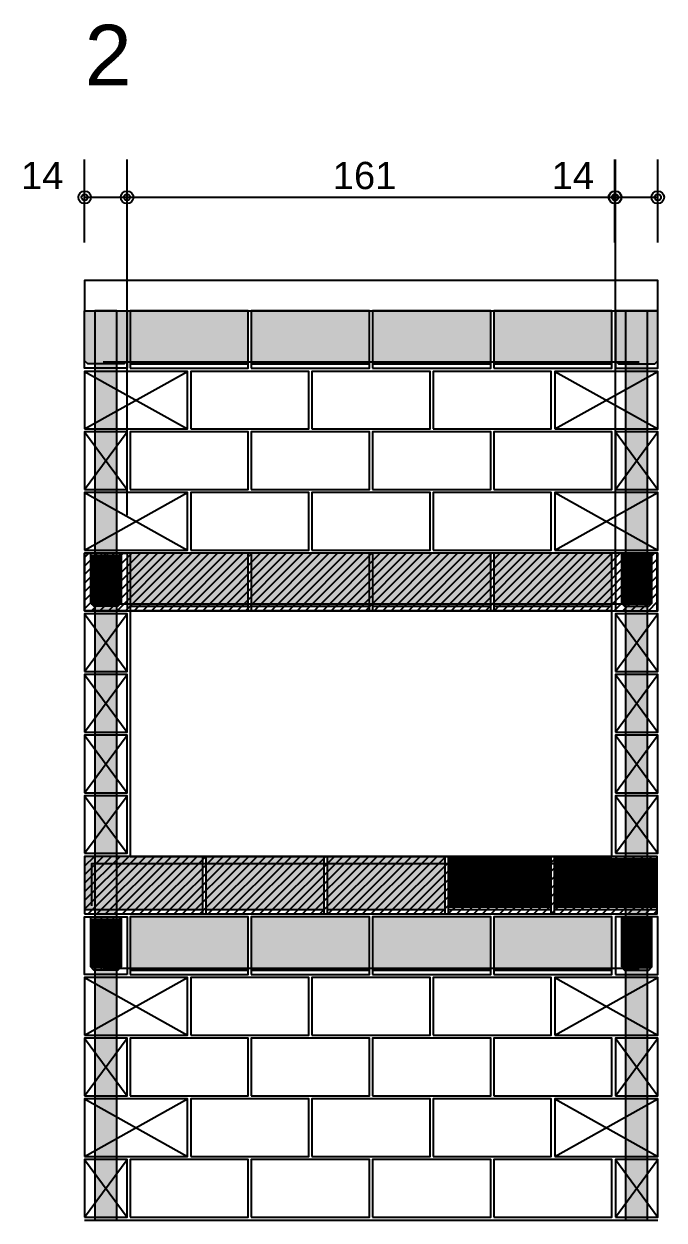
# Model space of a CAD drawing. Extents: x 3 to 128, y 2 to 83.
# Drawn here: x 76.45 to 80.67, y 29.77 to 37.66 of the extents above; entities that cross this region are included whole.
import ezdxf

# ---------------------------------------------------------------- set-up
doc = ezdxf.new("R2010")
doc.units = 0
doc.header["$MEASUREMENT"] = 0
for name, color, linetype in [('13', 240, 'CONTINUOUS'), ('17', 90, 'CONTINUOUS'), ('29', 9, 'CONTINUOUS'), ('3', 7, 'CONTINUOUS'), ('34', 30, 'CONTINUOUS'), ('35', 255, 'CONTINUOUS'), ('4', 5, 'CONTINUOUS'), ('9', 8, 'CONTINUOUS')]:
    doc.layers.add(name, color=color, linetype=linetype)
doc.styles.add('TQS_ARIAL', font='arial.ttf')

msp = doc.modelspace()

# ---------------------------------------------------------------- linework, layer by layer
at = {"layer": '17', "color": 90, "linetype": 'Continuous'}
msp.add_lwpolyline([(77.148651, 32.16771), (80.328651, 32.16771), (80.328651, 33.78771), (77.148651, 33.78771), (77.148651, 32.16771)], dxfattribs=at)
at = {"layer": '29', "color": 9, "linetype": 'Continuous'}
for points in [[(76.916625, 29.76771), (77.060625, 29.76771), (77.060625, 35.76771), (76.916625, 35.76771), (76.916625, 29.76771)], [(80.419707, 29.76771), (80.563707, 29.76771), (80.563707, 35.76771), (80.419707, 35.76771), (80.419707, 29.76771)]]:
    msp.add_lwpolyline(points, dxfattribs=at)
for points in [[(76.916625, 29.76771), (77.060625, 29.76771), (77.060625, 35.76771)], [(76.916625, 29.76771), (77.060625, 35.76771), (76.916625, 35.76771)], [(76.916625, 29.76771), (76.916625, 35.76771), (76.916625, 29.76771)], [(80.419707, 29.76771), (80.563707, 29.76771), (80.563707, 35.76771)], [(80.419707, 29.76771), (80.563707, 35.76771), (80.419707, 35.76771)], [(80.419707, 29.76771), (80.419707, 35.76771), (80.419707, 29.76771)]]:
    msp.add_solid(points, dxfattribs=at)
at = {"layer": '3', "color": 7, "linetype": 'Continuous'}
for p, q in [((76.84861, 34.98771), (77.52861, 35.36771)), ((76.84861, 35.36771), (77.52861, 34.98771)), ((79.951692, 34.98771), (80.631692, 35.36771)), ((79.951692, 35.36771), (80.631692, 34.98771)), ((76.848625, 34.96771), (77.128625, 34.58771)), ((76.848625, 34.58771), (77.128625, 34.96771)), ((80.351707, 34.96771), (80.631707, 34.58771)), ((80.351707, 34.58771), (80.631707, 34.96771)), ((76.84861, 34.18771), (77.52861, 34.56771)), ((76.84861, 34.56771), (77.52861, 34.18771)), ((79.951692, 34.18771), (80.631692, 34.56771)), ((79.951692, 34.56771), (80.631692, 34.18771)), ((76.848625, 33.76771), (77.128625, 33.38771)), ((76.848625, 33.38771), (77.128625, 33.76771)), ((80.351707, 33.76771), (80.631707, 33.38771)), ((80.351707, 33.38771), (80.631707, 33.76771)), ((76.848625, 33.36771), (77.128625, 32.98771)), ((76.848625, 32.98771), (77.128625, 33.36771)), ((80.351707, 33.36771), (80.631707, 32.98771)), ((80.351707, 32.98771), (80.631707, 33.36771)), ((76.848625, 32.96771), (77.128625, 32.58771)), ((76.848625, 32.58771), (77.128625, 32.96771)), ((80.351707, 32.96771), (80.631707, 32.58771)), ((80.351707, 32.58771), (80.631707, 32.96771)), ((76.848625, 32.56771), (77.128625, 32.18771)), ((76.848625, 32.18771), (77.128625, 32.56771)), ((80.351707, 32.56771), (80.631707, 32.18771)), ((80.351707, 32.18771), (80.631707, 32.56771)), ((76.84861, 30.98771), (77.52861, 31.36771)), ((76.84861, 31.36771), (77.52861, 30.98771)), ((79.951692, 30.98771), (80.631692, 31.36771)), ((79.951692, 31.36771), (80.631692, 30.98771)), ((76.848625, 30.96771), (77.128625, 30.58771)), ((76.848625, 30.58771), (77.128625, 30.96771)), ((80.351707, 30.96771), (80.631707, 30.58771)), ((80.351707, 30.58771), (80.631707, 30.96771)), ((76.84861, 30.18771), (77.52861, 30.56771)), ((76.84861, 30.56771), (77.52861, 30.18771)), ((79.951692, 30.18771), (80.631692, 30.56771)), ((79.951692, 30.56771), (80.631692, 30.18771)), ((76.848625, 30.16771), (77.128625, 29.78771)), ((76.848625, 29.78771), (77.128625, 30.16771)), ((80.351707, 30.16771), (80.631707, 29.78771)), ((80.351707, 29.78771), (80.631707, 30.16771))]:
    msp.add_line(p, q, dxfattribs=at)
for points in [[(76.84861, 35.76771), (80.631707, 35.76771), (80.631707, 35.96771), (76.84861, 35.96771), (76.84861, 35.76771)], [(77.128625, 35.38771), (76.848625, 35.38771), (76.848625, 35.76771), (77.128625, 35.76771), (77.128625, 35.38771)], [(77.148699, 35.38771), (77.928699, 35.38771), (77.928699, 35.76771), (77.148699, 35.76771), (77.148699, 35.38771)], [(77.948691, 35.38771), (78.728691, 35.38771), (78.728691, 35.76771), (77.948691, 35.76771), (77.948691, 35.38771)], [(78.748691, 35.38771), (79.528691, 35.38771), (79.528691, 35.76771), (78.748691, 35.76771), (78.748691, 35.38771)], [(79.548684, 35.38771), (80.328684, 35.38771), (80.328684, 35.76771), (79.548684, 35.76771), (79.548684, 35.38771)], [(80.351707, 35.38771), (80.631707, 35.38771), (80.631707, 35.76771), (80.351707, 35.76771), (80.351707, 35.38771)], [(76.84861, 34.98771), (77.52861, 34.98771), (77.52861, 35.36771), (76.84861, 35.36771), (76.84861, 34.98771)], [(77.548654, 34.98771), (78.328654, 34.98771), (78.328654, 35.36771), (77.548654, 35.36771), (77.548654, 34.98771)], [(78.348647, 34.98771), (79.128647, 34.98771), (79.128647, 35.36771), (78.348647, 35.36771), (78.348647, 34.98771)], [(79.148647, 34.98771), (79.928647, 34.98771), (79.928647, 35.36771), (79.148647, 35.36771), (79.148647, 34.98771)], [(79.951692, 34.98771), (80.631692, 34.98771), (80.631692, 35.36771), (79.951692, 35.36771), (79.951692, 34.98771)], [(76.848625, 34.58771), (77.128625, 34.58771), (77.128625, 34.96771), (76.848625, 34.96771), (76.848625, 34.58771)], [(77.148658, 34.58771), (77.928658, 34.58771), (77.928658, 34.96771), (77.148658, 34.96771), (77.148658, 34.58771)], [(77.948651, 34.58771), (78.728651, 34.58771), (78.728651, 34.96771), (77.948651, 34.96771), (77.948651, 34.58771)], [(78.748651, 34.58771), (79.528651, 34.58771), (79.528651, 34.96771), (78.748651, 34.96771), (78.748651, 34.58771)], [(79.548643, 34.58771), (80.328643, 34.58771), (80.328643, 34.96771), (79.548643, 34.96771), (79.548643, 34.58771)], [(80.351707, 34.58771), (80.631707, 34.58771), (80.631707, 34.96771), (80.351707, 34.96771), (80.351707, 34.58771)], [(76.84861, 34.18771), (77.52861, 34.18771), (77.52861, 34.56771), (76.84861, 34.56771), (76.84861, 34.18771)], [(77.548654, 34.18771), (78.328654, 34.18771), (78.328654, 34.56771), (77.548654, 34.56771), (77.548654, 34.18771)], [(78.348647, 34.18771), (79.128647, 34.18771), (79.128647, 34.56771), (78.348647, 34.56771), (78.348647, 34.18771)], [(79.148647, 34.18771), (79.928647, 34.18771), (79.928647, 34.56771), (79.148647, 34.56771), (79.148647, 34.18771)], [(79.951692, 34.18771), (80.631692, 34.18771), (80.631692, 34.56771), (79.951692, 34.56771), (79.951692, 34.18771)], [(77.128665, 33.78771), (76.848665, 33.78771), (76.848665, 34.16771), (77.128665, 34.16771), (77.128665, 33.78771)], [(77.148699, 33.78771), (77.928699, 33.78771), (77.928699, 34.16771), (77.148699, 34.16771), (77.148699, 33.78771)], [(77.948691, 33.78771), (78.728691, 33.78771), (78.728691, 34.16771), (77.948691, 34.16771), (77.948691, 33.78771)], [(78.748691, 33.78771), (79.528691, 33.78771), (79.528691, 34.16771), (78.748691, 34.16771), (78.748691, 33.78771)], [(79.548684, 33.78771), (80.328684, 33.78771), (80.328684, 34.16771), (79.548684, 34.16771), (79.548684, 33.78771)], [(80.351748, 33.78771), (80.631748, 33.78771), (80.631748, 34.16771), (80.351748, 34.16771), (80.351748, 33.78771)], [(76.848625, 33.38771), (77.128625, 33.38771), (77.128625, 33.76771), (76.848625, 33.76771), (76.848625, 33.38771)], [(80.351707, 33.38771), (80.631707, 33.38771), (80.631707, 33.76771), (80.351707, 33.76771), (80.351707, 33.38771)], [(76.848625, 32.98771), (77.128625, 32.98771), (77.128625, 33.36771), (76.848625, 33.36771), (76.848625, 32.98771)], [(80.351707, 32.98771), (80.631707, 32.98771), (80.631707, 33.36771), (80.351707, 33.36771), (80.351707, 32.98771)], [(76.848625, 32.58771), (77.128625, 32.58771), (77.128625, 32.96771), (76.848625, 32.96771), (76.848625, 32.58771)], [(80.351707, 32.58771), (80.631707, 32.58771), (80.631707, 32.96771), (80.351707, 32.96771), (80.351707, 32.58771)], [(76.848625, 32.18771), (77.128625, 32.18771), (77.128625, 32.56771), (76.848625, 32.56771), (76.848625, 32.18771)], [(80.351707, 32.18771), (80.631707, 32.18771), (80.631707, 32.56771), (80.351707, 32.56771), (80.351707, 32.18771)], [(76.848651, 31.78771), (77.628651, 31.78771), (77.628651, 32.16771), (76.848651, 32.16771), (76.848651, 31.78771)], [(77.648651, 31.78771), (78.428651, 31.78771), (78.428651, 32.16771), (77.648651, 32.16771), (77.648651, 31.78771)], [(78.448651, 31.78771), (79.228651, 31.78771), (79.228651, 32.16771), (78.448651, 32.16771), (78.448651, 31.78771)], [(79.248651, 31.78771), (79.928651, 31.78771), (79.928651, 32.16771), (79.248651, 32.16771), (79.248651, 31.78771)], [(79.948651, 31.78771), (80.628651, 31.78771), (80.628651, 32.16771), (79.948651, 32.16771), (79.948651, 31.78771)], [(77.128625, 31.38771), (76.848625, 31.38771), (76.848625, 31.76771), (77.128625, 31.76771), (77.128625, 31.38771)], [(77.148658, 31.38771), (77.928658, 31.38771), (77.928658, 31.76771), (77.148658, 31.76771), (77.148658, 31.38771)], [(77.948651, 31.38771), (78.728651, 31.38771), (78.728651, 31.76771), (77.948651, 31.76771), (77.948651, 31.38771)], [(78.748651, 31.38771), (79.528651, 31.38771), (79.528651, 31.76771), (78.748651, 31.76771), (78.748651, 31.38771)], [(79.548643, 31.38771), (80.328643, 31.38771), (80.328643, 31.76771), (79.548643, 31.76771), (79.548643, 31.38771)], [(80.351707, 31.38771), (80.631707, 31.38771), (80.631707, 31.76771), (80.351707, 31.76771), (80.351707, 31.38771)], [(76.84861, 30.98771), (77.52861, 30.98771), (77.52861, 31.36771), (76.84861, 31.36771), (76.84861, 30.98771)], [(77.548654, 30.98771), (78.328654, 30.98771), (78.328654, 31.36771), (77.548654, 31.36771), (77.548654, 30.98771)], [(78.348647, 30.98771), (79.128647, 30.98771), (79.128647, 31.36771), (78.348647, 31.36771), (78.348647, 30.98771)], [(79.148647, 30.98771), (79.928647, 30.98771), (79.928647, 31.36771), (79.148647, 31.36771), (79.148647, 30.98771)], [(79.951692, 30.98771), (80.631692, 30.98771), (80.631692, 31.36771), (79.951692, 31.36771), (79.951692, 30.98771)], [(76.848625, 30.58771), (77.128625, 30.58771), (77.128625, 30.96771), (76.848625, 30.96771), (76.848625, 30.58771)], [(77.148658, 30.58771), (77.928658, 30.58771), (77.928658, 30.96771), (77.148658, 30.96771), (77.148658, 30.58771)], [(77.948651, 30.58771), (78.728651, 30.58771), (78.728651, 30.96771), (77.948651, 30.96771), (77.948651, 30.58771)], [(78.748651, 30.58771), (79.528651, 30.58771), (79.528651, 30.96771), (78.748651, 30.96771), (78.748651, 30.58771)], [(79.548643, 30.58771), (80.328643, 30.58771), (80.328643, 30.96771), (79.548643, 30.96771), (79.548643, 30.58771)], [(80.351707, 30.58771), (80.631707, 30.58771), (80.631707, 30.96771), (80.351707, 30.96771), (80.351707, 30.58771)], [(76.84861, 30.18771), (77.52861, 30.18771), (77.52861, 30.56771), (76.84861, 30.56771), (76.84861, 30.18771)], [(77.548654, 30.18771), (78.328654, 30.18771), (78.328654, 30.56771), (77.548654, 30.56771), (77.548654, 30.18771)], [(78.348647, 30.18771), (79.128647, 30.18771), (79.128647, 30.56771), (78.348647, 30.56771), (78.348647, 30.18771)], [(79.148647, 30.18771), (79.928647, 30.18771), (79.928647, 30.56771), (79.148647, 30.56771), (79.148647, 30.18771)], [(79.951692, 30.18771), (80.631692, 30.18771), (80.631692, 30.56771), (79.951692, 30.56771), (79.951692, 30.18771)], [(76.848625, 29.78771), (77.128625, 29.78771), (77.128625, 30.16771), (76.848625, 30.16771), (76.848625, 29.78771)], [(77.148658, 29.78771), (77.928658, 29.78771), (77.928658, 30.16771), (77.148658, 30.16771), (77.148658, 29.78771)], [(77.948651, 29.78771), (78.728651, 29.78771), (78.728651, 30.16771), (77.948651, 30.16771), (77.948651, 29.78771)], [(78.748651, 29.78771), (79.528651, 29.78771), (79.528651, 30.16771), (78.748651, 30.16771), (78.748651, 29.78771)], [(79.548643, 29.78771), (80.328643, 29.78771), (80.328643, 30.16771), (79.548643, 30.16771), (79.548643, 29.78771)], [(80.351707, 29.78771), (80.631707, 29.78771), (80.631707, 30.16771), (80.351707, 30.16771), (80.351707, 29.78771)]]:
    msp.add_lwpolyline(points, dxfattribs=at)
at = {"layer": '34', "color": 30, "linetype": 'Continuous'}
msp.add_line((76.84861, 29.76771), (80.631707, 29.76771), dxfattribs=at)
at = {"layer": '35', "color": 255, "linetype": 'Continuous'}
for p, q in [((76.84861, 36.21771), (76.84861, 36.765992)), ((77.128665, 34.41771), (77.128665, 36.765992)), ((77.128665, 34.41771), (77.128665, 36.765992)), ((80.348665, 36.21771), (80.348665, 36.765992)), ((80.351707, 34.01771), (80.351707, 36.765992)), ((80.631707, 36.21771), (80.631707, 36.765992)), ((76.84861, 36.515992), (77.128665, 36.515992)), ((77.128665, 36.515992), (80.348665, 36.515992)), ((80.351707, 36.515992), (80.631707, 36.515992)), ((76.84861, 35.96771), (76.84861, 35.96771)), ((80.348665, 35.96771), (80.348665, 35.96771)), ((80.631707, 35.96771), (80.631707, 35.96771)), ((77.128665, 34.16771), (77.128665, 34.16771)), ((77.128665, 34.16771), (77.128665, 34.16771)), ((80.351707, 33.76771), (80.351707, 33.76771))]:
    msp.add_line(p, q, dxfattribs=at)
for centre, radius in [((76.84861, 36.515992), 0.041625), ((77.128665, 36.515992), 0.041625), ((77.128665, 36.515992), 0.041625), ((80.348665, 36.515992), 0.041625), ((80.351707, 36.515992), 0.041625), ((80.631707, 36.515992), 0.041625), ((76.84861, 36.515992), 0.02075), ((77.128665, 36.515992), 0.02075), ((77.128665, 36.515992), 0.02075), ((80.348665, 36.515992), 0.02075), ((80.351707, 36.515992), 0.02075), ((80.631707, 36.515992), 0.02075)]:
    msp.add_circle(centre, radius, dxfattribs=at)
at = {"layer": '4', "color": 5, "linetype": 'Continuous'}
for points in [[(76.97061, 35.42971), (80.509707, 35.42971)], [(76.895651, 34.11471), (76.895651, 33.83471), (80.581651, 33.83471), (80.581651, 34.11471)], [(76.895651, 31.84071), (76.895651, 32.12071), (80.581651, 32.12071), (80.581651, 31.84071)], [(76.97061, 31.42971), (80.509707, 31.42971)]]:
    msp.add_lwpolyline(points, dxfattribs=at)
at = {"layer": '9', "color": 8, "linetype": 'Continuous'}
for p, q in [((76.848651, 33.79999), (77.216371, 34.16771)), ((76.848651, 33.856558), (77.159802, 34.16771)), ((76.848651, 33.913127), (77.103234, 34.16771)), ((76.848651, 33.969695), (77.046665, 34.16771)), ((76.848651, 34.026264), (76.990097, 34.16771)), ((76.848651, 34.082833), (76.933528, 34.16771)), ((76.848651, 34.139401), (76.87696, 34.16771)), ((76.892939, 33.78771), (77.272939, 34.16771)), ((76.898665, 33.82771), (76.898665, 34.15771)), ((76.908665, 33.82771), (76.908665, 34.15771)), ((76.918665, 33.82771), (76.918665, 34.15771)), ((76.92, 33.81771), (76.92, 34.16771)), ((76.928665, 33.82771), (76.928665, 34.15771)), ((76.938665, 33.82771), (76.938665, 34.15771)), ((76.948665, 33.82771), (76.948665, 34.15771)), ((76.949508, 33.78771), (77.329508, 34.16771)), ((76.958665, 33.82771), (76.958665, 34.15771)), ((76.96, 33.81771), (76.96, 34.16771)), ((76.968665, 33.82771), (76.968665, 34.15771)), ((76.978665, 33.82771), (76.978665, 34.15771)), ((76.988665, 33.82771), (76.988665, 34.15771)), ((76.998665, 33.82771), (76.998665, 34.15771)), ((77, 33.81771), (77, 34.16771)), ((77.006076, 33.78771), (77.386076, 34.16771)), ((77.008665, 33.82771), (77.008665, 34.15771)), ((77.018665, 33.82771), (77.018665, 34.15771)), ((77.028665, 33.82771), (77.028665, 34.15771)), ((77.038665, 33.82771), (77.038665, 34.15771)), ((77.04, 33.81771), (77.04, 34.16771)), ((77.048665, 33.82771), (77.048665, 34.15771)), ((77.058665, 33.82771), (77.058665, 34.15771)), ((77.062645, 33.78771), (77.442645, 34.16771)), ((77.068665, 33.82771), (77.068665, 34.15771)), ((77.078665, 33.82771), (77.078665, 34.15771)), ((77.08, 33.829045), (77.08, 34.16771)), ((77.119214, 33.78771), (77.499214, 34.16771)), ((77.175782, 33.78771), (77.555782, 34.16771)), ((77.232351, 33.78771), (77.612351, 34.16771)), ((77.288919, 33.78771), (77.668919, 34.16771)), ((77.345488, 33.78771), (77.725488, 34.16771)), ((77.402056, 33.78771), (77.782056, 34.16771)), ((77.458625, 33.78771), (77.838625, 34.16771)), ((77.515193, 33.78771), (77.895193, 34.16771)), ((77.571762, 33.78771), (77.951762, 34.16771)), ((77.62833, 33.78771), (78.00833, 34.16771)), ((77.684899, 33.78771), (78.064899, 34.16771)), ((77.741468, 33.78771), (78.121468, 34.16771)), ((77.798036, 33.78771), (78.178036, 34.16771)), ((77.854605, 33.78771), (78.234605, 34.16771)), ((77.911173, 33.78771), (78.291173, 34.16771)), ((77.967742, 33.78771), (78.347742, 34.16771)), ((78.02431, 33.78771), (78.40431, 34.16771)), ((78.080879, 33.78771), (78.460879, 34.16771)), ((78.137447, 33.78771), (78.517447, 34.16771)), ((78.194016, 33.78771), (78.574016, 34.16771)), ((78.250584, 33.78771), (78.630584, 34.16771)), ((78.307153, 33.78771), (78.687153, 34.16771)), ((78.363721, 33.78771), (78.743721, 34.16771)), ((78.42029, 33.78771), (78.80029, 34.16771)), ((78.476859, 33.78771), (78.856859, 34.16771)), ((78.533427, 33.78771), (78.913427, 34.16771)), ((78.589996, 33.78771), (78.969996, 34.16771)), ((78.646564, 33.78771), (79.026564, 34.16771)), ((78.703133, 33.78771), (79.083133, 34.16771)), ((78.759701, 33.78771), (79.139701, 34.16771)), ((78.81627, 33.78771), (79.19627, 34.16771)), ((78.872838, 33.78771), (79.252838, 34.16771)), ((78.929407, 33.78771), (79.309407, 34.16771)), ((78.985975, 33.78771), (79.365975, 34.16771)), ((79.042544, 33.78771), (79.422544, 34.16771)), ((79.099113, 33.78771), (79.479113, 34.16771)), ((79.155681, 33.78771), (79.535681, 34.16771)), ((79.21225, 33.78771), (79.59225, 34.16771)), ((79.268818, 33.78771), (79.648818, 34.16771)), ((79.325387, 33.78771), (79.705387, 34.16771)), ((79.381955, 33.78771), (79.761955, 34.16771)), ((79.438524, 33.78771), (79.818524, 34.16771)), ((79.495092, 33.78771), (79.875092, 34.16771)), ((79.551661, 33.78771), (79.931661, 34.16771)), ((79.608229, 33.78771), (79.988229, 34.16771)), ((79.664798, 33.78771), (80.044798, 34.16771)), ((79.721367, 33.78771), (80.101367, 34.16771)), ((79.777935, 33.78771), (80.157935, 34.16771)), ((79.834504, 33.78771), (80.214504, 34.16771)), ((79.891072, 33.78771), (80.271072, 34.16771)), ((79.947641, 33.78771), (80.327641, 34.16771)), ((80.004209, 33.78771), (80.384209, 34.16771)), ((80.060778, 33.78771), (80.440778, 34.16771)), ((80.117346, 33.78771), (80.497346, 34.16771)), ((80.173915, 33.78771), (80.553915, 34.16771)), ((80.230483, 33.78771), (80.610483, 34.16771)), ((80.287052, 33.78771), (80.628651, 34.129309)), ((80.391748, 34.16), (80.591748, 34.16)), ((80.391748, 34.12), (80.591748, 34.12)), ((80.401748, 33.82771), (80.401748, 34.15771)), ((80.411748, 33.82771), (80.411748, 34.15771)), ((80.421748, 33.82771), (80.421748, 34.15771)), ((80.431748, 33.82771), (80.431748, 34.15771)), ((80.441748, 33.82771), (80.441748, 34.15771)), ((80.451748, 33.82771), (80.451748, 34.15771)), ((80.461748, 33.82771), (80.461748, 34.15771)), ((80.471748, 33.82771), (80.471748, 34.15771)), ((80.481748, 33.82771), (80.481748, 34.15771)), ((80.491748, 33.82771), (80.491748, 34.15771)), ((80.501748, 33.82771), (80.501748, 34.15771)), ((80.511748, 33.82771), (80.511748, 34.15771)), ((80.521748, 33.82771), (80.521748, 34.15771)), ((80.531748, 33.82771), (80.531748, 34.15771)), ((80.541748, 33.82771), (80.541748, 34.15771)), ((80.551748, 33.82771), (80.551748, 34.15771)), ((80.561748, 33.82771), (80.561748, 34.15771)), ((80.571748, 33.82771), (80.571748, 34.15771)), ((80.581748, 33.82771), (80.581748, 34.15771)), ((80.34362, 33.78771), (80.628651, 34.07274)), ((80.391748, 34.08), (80.591748, 34.08)), ((80.391748, 34.04), (80.591748, 34.04)), ((80.400189, 33.78771), (80.628651, 34.016172)), ((80.391748, 34), (80.591748, 34)), ((80.391748, 33.96), (80.591748, 33.96)), ((80.456758, 33.78771), (80.628651, 33.959603)), ((80.391748, 33.92), (80.591748, 33.92)), ((80.391748, 33.88), (80.591748, 33.88)), ((80.513326, 33.78771), (80.628651, 33.903035)), ((80.391748, 33.84), (80.591748, 33.84)), ((80.569895, 33.78771), (80.628651, 33.846466)), ((80.626463, 33.78771), (80.628651, 33.789898)), ((76.848651, 31.820091), (77.19627, 32.16771)), ((76.848651, 31.876659), (77.139701, 32.16771)), ((76.848651, 31.933228), (77.083133, 32.16771)), ((76.848651, 31.989797), (77.026564, 32.16771)), ((76.848651, 32.046365), (76.969996, 32.16771)), ((76.848651, 32.102934), (76.913427, 32.16771)), ((76.848651, 32.159502), (76.856859, 32.16771)), ((76.872838, 31.78771), (77.252838, 32.16771)), ((76.929407, 31.78771), (77.309407, 32.16771)), ((76.985975, 31.78771), (77.365975, 32.16771)), ((77.042544, 31.78771), (77.422544, 32.16771)), ((77.099113, 31.78771), (77.479113, 32.16771)), ((77.155681, 31.78771), (77.535681, 32.16771)), ((77.21225, 31.78771), (77.59225, 32.16771)), ((77.268818, 31.78771), (77.648818, 32.16771)), ((77.325387, 31.78771), (77.705387, 32.16771)), ((77.381955, 31.78771), (77.761955, 32.16771)), ((77.438524, 31.78771), (77.818524, 32.16771)), ((77.495092, 31.78771), (77.875092, 32.16771)), ((77.551661, 31.78771), (77.931661, 32.16771)), ((77.608229, 31.78771), (77.988229, 32.16771)), ((77.664798, 31.78771), (78.044798, 32.16771)), ((77.721367, 31.78771), (78.101367, 32.16771)), ((77.777935, 31.78771), (78.157935, 32.16771)), ((77.834504, 31.78771), (78.214504, 32.16771)), ((77.891072, 31.78771), (78.271072, 32.16771)), ((77.947641, 31.78771), (78.327641, 32.16771)), ((78.004209, 31.78771), (78.384209, 32.16771)), ((78.060778, 31.78771), (78.440778, 32.16771)), ((78.117346, 31.78771), (78.497346, 32.16771)), ((78.173915, 31.78771), (78.553915, 32.16771)), ((78.230483, 31.78771), (78.610483, 32.16771)), ((78.287052, 31.78771), (78.667052, 32.16771)), ((78.34362, 31.78771), (78.72362, 32.16771)), ((78.400189, 31.78771), (78.780189, 32.16771)), ((78.456758, 31.78771), (78.836758, 32.16771)), ((78.513326, 31.78771), (78.893326, 32.16771)), ((78.569895, 31.78771), (78.949895, 32.16771)), ((78.626463, 31.78771), (79.006463, 32.16771)), ((78.683032, 31.78771), (79.063032, 32.16771)), ((78.7396, 31.78771), (79.1196, 32.16771)), ((78.796169, 31.78771), (79.176169, 32.16771)), ((78.852737, 31.78771), (79.232737, 32.16771)), ((78.909306, 31.78771), (79.289306, 32.16771)), ((78.965874, 31.78771), (79.345874, 32.16771)), ((79.022443, 31.78771), (79.402443, 32.16771)), ((79.079012, 31.78771), (79.459012, 32.16771)), ((79.13558, 31.78771), (79.51558, 32.16771)), ((79.192149, 31.78771), (79.572149, 32.16771)), ((79.248651, 31.844212), (79.572149, 32.16771)), ((79.248651, 31.900781), (79.51558, 32.16771)), ((79.248651, 31.957349), (79.459012, 32.16771)), ((79.248651, 32.013918), (79.402443, 32.16771)), ((79.248651, 32.070486), (79.345874, 32.16771)), ((79.248651, 32.127055), (79.289306, 32.16771)), ((79.248717, 31.78771), (79.628717, 32.16771)), ((79.258651, 31.82771), (79.258651, 32.15771)), ((79.268651, 31.82771), (79.268651, 32.15771)), ((79.278651, 31.82771), (79.278651, 32.15771)), ((79.278717, 31.81771), (79.628717, 32.16771)), ((79.288651, 31.82771), (79.288651, 32.15771)), ((79.298651, 31.82771), (79.298651, 32.15771)), ((79.305286, 31.78771), (79.685286, 32.16771)), ((79.308651, 31.82771), (79.308651, 32.15771)), ((79.318651, 31.82771), (79.318651, 32.15771)), ((79.328651, 31.82771), (79.328651, 32.15771)), ((79.335286, 31.81771), (79.685286, 32.16771)), ((79.338651, 31.82771), (79.338651, 32.15771)), ((79.348651, 31.82771), (79.348651, 32.15771)), ((79.358651, 31.82771), (79.358651, 32.15771)), ((79.361854, 31.78771), (79.741854, 32.16771)), ((79.368651, 31.82771), (79.368651, 32.15771)), ((79.378651, 31.82771), (79.378651, 32.15771)), ((79.388651, 31.82771), (79.388651, 32.15771)), ((79.391854, 31.81771), (79.741854, 32.16771)), ((79.398651, 31.82771), (79.398651, 32.15771)), ((79.408651, 31.82771), (79.408651, 32.15771)), ((79.418423, 31.78771), (79.798423, 32.16771)), ((79.418651, 31.82771), (79.418651, 32.15771)), ((79.428651, 31.82771), (79.428651, 32.15771)), ((79.438651, 31.82771), (79.438651, 32.15771)), ((79.448423, 31.81771), (79.798423, 32.16771)), ((79.448651, 31.82771), (79.448651, 32.15771)), ((79.458651, 31.82771), (79.458651, 32.15771)), ((79.468651, 31.82771), (79.468651, 32.15771)), ((79.474991, 31.78771), (79.854991, 32.16771)), ((79.478651, 31.82771), (79.478651, 32.15771)), ((79.488651, 31.82771), (79.488651, 32.15771)), ((79.498651, 31.82771), (79.498651, 32.15771)), ((79.504991, 31.81771), (79.854991, 32.16771)), ((79.508651, 31.82771), (79.508651, 32.15771)), ((79.518651, 31.82771), (79.518651, 32.15771)), ((79.528651, 31.82771), (79.528651, 32.15771)), ((79.53156, 31.78771), (79.91156, 32.16771)), ((79.538651, 31.82771), (79.538651, 32.15771)), ((79.548651, 31.82771), (79.548651, 32.15771)), ((79.558651, 31.82771), (79.558651, 32.15771)), ((79.56156, 31.81771), (79.91156, 32.16771)), ((79.568651, 31.82771), (79.568651, 32.15771)), ((79.578651, 31.82771), (79.578651, 32.15771)), ((79.588128, 31.78771), (79.968128, 32.16771)), ((79.588651, 31.82771), (79.588651, 32.15771)), ((79.598651, 31.82771), (79.598651, 32.15771)), ((79.608651, 31.82771), (79.608651, 32.15771)), ((79.618128, 31.81771), (79.928651, 32.128232)), ((79.618651, 31.82771), (79.618651, 32.15771)), ((79.628651, 31.82771), (79.628651, 32.15771)), ((79.638651, 31.82771), (79.638651, 32.15771)), ((79.644697, 31.78771), (80.024697, 32.16771)), ((79.648651, 31.82771), (79.648651, 32.15771)), ((79.658651, 31.82771), (79.658651, 32.15771)), ((79.668651, 31.82771), (79.668651, 32.15771)), ((79.678651, 31.82771), (79.678651, 32.15771)), ((79.688651, 31.82771), (79.688651, 32.15771)), ((79.698651, 31.82771), (79.698651, 32.15771)), ((79.701265, 31.78771), (80.081265, 32.16771)), ((79.708651, 31.82771), (79.708651, 32.15771)), ((79.718651, 31.82771), (79.718651, 32.15771)), ((79.728651, 31.82771), (79.728651, 32.15771)), ((79.738651, 31.82771), (79.738651, 32.15771)), ((79.748651, 31.82771), (79.748651, 32.15771)), ((79.757834, 31.78771), (80.137834, 32.16771)), ((79.758651, 31.82771), (79.758651, 32.15771)), ((79.768651, 31.82771), (79.768651, 32.15771)), ((79.778651, 31.82771), (79.778651, 32.15771)), ((79.788651, 31.82771), (79.788651, 32.15771)), ((79.798651, 31.82771), (79.798651, 32.15771)), ((79.808651, 31.82771), (79.808651, 32.15771)), ((79.814403, 31.78771), (80.194403, 32.16771)), ((79.818651, 31.82771), (79.818651, 32.15771)), ((79.828651, 31.82771), (79.828651, 32.15771)), ((79.838651, 31.82771), (79.838651, 32.15771)), ((79.848651, 31.82771), (79.848651, 32.15771)), ((79.858651, 31.82771), (79.858651, 32.15771)), ((79.868651, 31.82771), (79.868651, 32.15771)), ((79.870971, 31.78771), (80.250971, 32.16771)), ((79.878651, 31.82771), (79.878651, 32.15771)), ((79.888651, 31.82771), (79.888651, 32.15771)), ((79.898651, 31.82771), (79.898651, 32.15771)), ((79.908651, 31.82771), (79.908651, 32.15771)), ((79.918651, 31.82771), (79.918651, 32.15771)), ((79.92754, 31.78771), (80.30754, 32.16771)), ((79.948651, 31.86539), (80.250971, 32.16771)), ((79.948651, 31.921958), (80.194403, 32.16771)), ((79.948651, 31.978527), (80.137834, 32.16771)), ((79.948651, 32.035095), (80.081265, 32.16771)), ((79.948651, 32.091664), (80.024697, 32.16771)), ((79.948651, 32.148232), (79.968128, 32.16771)), ((79.95754, 31.81771), (80.30754, 32.16771)), ((79.958651, 31.82771), (79.958651, 32.15771)), ((79.968651, 31.82771), (79.968651, 32.15771)), ((79.978651, 31.82771), (79.978651, 32.15771)), ((79.984108, 31.78771), (80.364108, 32.16771)), ((79.988651, 31.82771), (79.988651, 32.15771)), ((79.998651, 31.82771), (79.998651, 32.15771)), ((80.008651, 31.82771), (80.008651, 32.15771)), ((80.014108, 31.81771), (80.364108, 32.16771)), ((80.018651, 31.82771), (80.018651, 32.15771)), ((80.028651, 31.82771), (80.028651, 32.15771)), ((80.038651, 31.82771), (80.038651, 32.15771)), ((80.040677, 31.78771), (80.420677, 32.16771)), ((80.048651, 31.82771), (80.048651, 32.15771)), ((80.058651, 31.82771), (80.058651, 32.15771)), ((80.068651, 31.82771), (80.068651, 32.15771)), ((80.070677, 31.81771), (80.420677, 32.16771)), ((80.078651, 31.82771), (80.078651, 32.15771)), ((80.088651, 31.82771), (80.088651, 32.15771)), ((80.097245, 31.78771), (80.477245, 32.16771)), ((80.098651, 31.82771), (80.098651, 32.15771)), ((80.108651, 31.82771), (80.108651, 32.15771)), ((80.118651, 31.82771), (80.118651, 32.15771)), ((80.127245, 31.81771), (80.477245, 32.16771)), ((80.128651, 31.82771), (80.128651, 32.15771)), ((80.138651, 31.82771), (80.138651, 32.15771)), ((80.148651, 31.82771), (80.148651, 32.15771)), ((80.153814, 31.78771), (80.533814, 32.16771)), ((80.158651, 31.82771), (80.158651, 32.15771)), ((80.168651, 31.82771), (80.168651, 32.15771)), ((80.178651, 31.82771), (80.178651, 32.15771)), ((80.183814, 31.81771), (80.533814, 32.16771)), ((80.188651, 31.82771), (80.188651, 32.15771)), ((80.198651, 31.82771), (80.198651, 32.15771)), ((80.208651, 31.82771), (80.208651, 32.15771)), ((80.210382, 31.78771), (80.590382, 32.16771)), ((80.218651, 31.82771), (80.218651, 32.15771)), ((80.228651, 31.82771), (80.228651, 32.15771)), ((80.238651, 31.82771), (80.238651, 32.15771)), ((80.240382, 31.81771), (80.590382, 32.16771)), ((80.248651, 31.82771), (80.248651, 32.15771)), ((80.258651, 31.82771), (80.258651, 32.15771)), ((80.266951, 31.78771), (80.628651, 32.14941)), ((80.268651, 31.82771), (80.268651, 32.15771)), ((80.278651, 31.82771), (80.278651, 32.15771)), ((80.288651, 31.82771), (80.288651, 32.15771)), ((80.296951, 31.81771), (80.628651, 32.14941)), ((80.298651, 31.82771), (80.298651, 32.15771)), ((80.308651, 31.82771), (80.308651, 32.15771)), ((80.318651, 31.82771), (80.318651, 32.15771)), ((80.328651, 31.82771), (80.328651, 32.15771)), ((80.338651, 31.82771), (80.338651, 32.15771)), ((80.348651, 31.82771), (80.348651, 32.15771)), ((80.358651, 31.82771), (80.358651, 32.15771)), ((80.368651, 31.82771), (80.368651, 32.15771)), ((80.378651, 31.82771), (80.378651, 32.15771)), ((80.388651, 31.82771), (80.388651, 32.15771)), ((80.398651, 31.82771), (80.398651, 32.15771)), ((80.408651, 31.82771), (80.408651, 32.15771)), ((80.418651, 31.82771), (80.418651, 32.15771)), ((80.428651, 31.82771), (80.428651, 32.15771)), ((80.438651, 31.82771), (80.438651, 32.15771)), ((80.448651, 31.82771), (80.448651, 32.15771)), ((80.458651, 31.82771), (80.458651, 32.15771)), ((80.468651, 31.82771), (80.468651, 32.15771)), ((80.478651, 31.82771), (80.478651, 32.15771)), ((80.488651, 31.82771), (80.488651, 32.15771)), ((80.498651, 31.82771), (80.498651, 32.15771)), ((80.508651, 31.82771), (80.508651, 32.15771)), ((80.518651, 31.82771), (80.518651, 32.15771)), ((80.528651, 31.82771), (80.528651, 32.15771)), ((80.538651, 31.82771), (80.538651, 32.15771)), ((80.548651, 31.82771), (80.548651, 32.15771)), ((80.558651, 31.82771), (80.558651, 32.15771)), ((80.568651, 31.82771), (80.568651, 32.15771)), ((80.578651, 31.82771), (80.578651, 32.15771)), ((80.588651, 31.82771), (80.588651, 32.15771)), ((80.598651, 31.82771), (80.598651, 32.15771)), ((80.608651, 31.82771), (80.608651, 32.15771)), ((80.618651, 31.82771), (80.618651, 32.15771)), ((79.674697, 31.81771), (79.928651, 32.071664)), ((80.323519, 31.78771), (80.628651, 32.092841)), ((80.353519, 31.81771), (80.628651, 32.092841)), ((79.731265, 31.81771), (79.928651, 32.015095)), ((80.380088, 31.78771), (80.628651, 32.036273)), ((80.410088, 31.81771), (80.628651, 32.036273)), ((80.436657, 31.78771), (80.628651, 31.979704)), ((80.466657, 31.81771), (80.628651, 31.979704)), ((79.787834, 31.81771), (79.928651, 31.958527)), ((79.844403, 31.81771), (79.928651, 31.901958)), ((80.493225, 31.78771), (80.628651, 31.923136)), ((80.523225, 31.81771), (80.628651, 31.923136)), ((79.900971, 31.81771), (79.928651, 31.84539)), ((80.549794, 31.78771), (80.628651, 31.866567)), ((80.579794, 31.81771), (80.628651, 31.866567)), ((80.606362, 31.78771), (80.628651, 31.809999)), ((76.898625, 31.42771), (76.898625, 31.75771)), ((76.908625, 31.42771), (76.908625, 31.75771)), ((76.918625, 31.42771), (76.918625, 31.75771)), ((76.92, 31.41771), (76.92, 31.76771)), ((76.928625, 31.42771), (76.928625, 31.75771)), ((76.938625, 31.42771), (76.938625, 31.75771)), ((76.948625, 31.42771), (76.948625, 31.75771)), ((76.958625, 31.42771), (76.958625, 31.75771)), ((76.96, 31.41771), (76.96, 31.76771)), ((76.968625, 31.42771), (76.968625, 31.75771)), ((76.978625, 31.42771), (76.978625, 31.75771)), ((76.988625, 31.42771), (76.988625, 31.75771)), ((76.998625, 31.42771), (76.998625, 31.75771)), ((77, 31.41771), (77, 31.76771)), ((77.008625, 31.42771), (77.008625, 31.75771)), ((77.018625, 31.42771), (77.018625, 31.75771)), ((77.028625, 31.42771), (77.028625, 31.75771)), ((77.038625, 31.42771), (77.038625, 31.75771)), ((77.04, 31.41771), (77.04, 31.76771)), ((77.048625, 31.42771), (77.048625, 31.75771)), ((77.058625, 31.42771), (77.058625, 31.75771)), ((77.068625, 31.42771), (77.068625, 31.75771)), ((77.078625, 31.42771), (77.078625, 31.75771)), ((77.08, 31.429085), (77.08, 31.76771)), ((80.391707, 31.76), (80.591707, 31.76)), ((80.401707, 31.42771), (80.401707, 31.75771)), ((80.411707, 31.42771), (80.411707, 31.75771)), ((80.421707, 31.42771), (80.421707, 31.75771)), ((80.431707, 31.42771), (80.431707, 31.75771)), ((80.441707, 31.42771), (80.441707, 31.75771)), ((80.451707, 31.42771), (80.451707, 31.75771)), ((80.461707, 31.42771), (80.461707, 31.75771)), ((80.471707, 31.42771), (80.471707, 31.75771)), ((80.481707, 31.42771), (80.481707, 31.75771)), ((80.491707, 31.42771), (80.491707, 31.75771)), ((80.501707, 31.42771), (80.501707, 31.75771)), ((80.511707, 31.42771), (80.511707, 31.75771)), ((80.521707, 31.42771), (80.521707, 31.75771)), ((80.531707, 31.42771), (80.531707, 31.75771)), ((80.541707, 31.42771), (80.541707, 31.75771)), ((80.551707, 31.42771), (80.551707, 31.75771)), ((80.561707, 31.42771), (80.561707, 31.75771)), ((80.571707, 31.42771), (80.571707, 31.75771)), ((80.581707, 31.42771), (80.581707, 31.75771)), ((80.391707, 31.72), (80.591707, 31.72)), ((80.391707, 31.68), (80.591707, 31.68)), ((80.391707, 31.64), (80.591707, 31.64)), ((80.391707, 31.6), (80.591707, 31.6)), ((80.391707, 31.56), (80.591707, 31.56)), ((80.391707, 31.52), (80.591707, 31.52)), ((80.391707, 31.48), (80.591707, 31.48)), ((80.391707, 31.44), (80.591707, 31.44))]:
    msp.add_line(p, q, dxfattribs=at)
for points in [[(77.128625, 35.43771), (77.108625, 35.41771), (76.868625, 35.41771), (76.848625, 35.43771), (76.848625, 35.76771), (77.128625, 35.76771), (77.128625, 35.43771)], [(77.128625, 35.50771), (77.128625, 35.76771), (77.128625, 35.50771)], [(77.148699, 35.41771), (77.928699, 35.41771), (77.928699, 35.76771), (77.148699, 35.76771), (77.148699, 35.41771)], [(77.948691, 35.41771), (78.728691, 35.41771), (78.728691, 35.76771), (77.948691, 35.76771), (77.948691, 35.41771)], [(78.748691, 35.41771), (79.528691, 35.41771), (79.528691, 35.76771), (78.748691, 35.76771), (78.748691, 35.41771)], [(79.548684, 35.41771), (80.328684, 35.41771), (80.328684, 35.76771), (79.548684, 35.76771), (79.548684, 35.41771)], [(80.351707, 35.43771), (80.371707, 35.41771), (80.611707, 35.41771), (80.631707, 35.43771), (80.631707, 35.76771), (80.351707, 35.76771), (80.351707, 35.43771)], [(80.351707, 35.50771), (80.351707, 35.76771), (80.351707, 35.50771)], [(76.848651, 33.78771), (80.628651, 33.78771), (80.628651, 34.16771), (76.848651, 34.16771), (76.848651, 33.78771)], [(77.088665, 33.83771), (77.068665, 33.81771), (76.908665, 33.81771), (76.888665, 33.83771), (76.888665, 34.16771), (77.088665, 34.16771), (77.088665, 33.83771)], [(77.148699, 33.81771), (77.928699, 33.81771), (77.928699, 34.16771), (77.148699, 34.16771), (77.148699, 33.81771)], [(77.948691, 33.81771), (78.728691, 33.81771), (78.728691, 34.16771), (77.948691, 34.16771), (77.948691, 33.81771)], [(78.748691, 33.81771), (79.528691, 33.81771), (79.528691, 34.16771), (78.748691, 34.16771), (78.748691, 33.81771)], [(79.548684, 33.81771), (80.328684, 33.81771), (80.328684, 34.16771), (79.548684, 34.16771), (79.548684, 33.81771)], [(80.391748, 33.83771), (80.411748, 33.81771), (80.571748, 33.81771), (80.591748, 33.83771), (80.591748, 34.16771), (80.391748, 34.16771), (80.391748, 33.83771)], [(76.848651, 31.78771), (80.628651, 31.78771), (80.628651, 32.16771), (76.848651, 32.16771), (76.848651, 31.78771)], [(76.848651, 31.81771), (77.628651, 31.81771), (77.628651, 32.16771), (76.848651, 32.16771), (76.848651, 31.81771)], [(77.648651, 31.81771), (78.428651, 31.81771), (78.428651, 32.16771), (77.648651, 32.16771), (77.648651, 31.81771)], [(78.448651, 31.81771), (79.228651, 31.81771), (79.228651, 32.16771), (78.448651, 32.16771), (78.448651, 31.81771)], [(79.248651, 31.81771), (79.928651, 31.81771), (79.928651, 32.16771), (79.248651, 32.16771), (79.248651, 31.81771)], [(79.948651, 31.81771), (80.628651, 31.81771), (80.628651, 32.16771), (79.948651, 32.16771), (79.948651, 31.81771)], [(77.088625, 31.43771), (77.068625, 31.41771), (76.908625, 31.41771), (76.888625, 31.43771), (76.888625, 31.76771), (77.088625, 31.76771), (77.088625, 31.43771)], [(77.148658, 31.41771), (77.928658, 31.41771), (77.928658, 31.76771), (77.148658, 31.76771), (77.148658, 31.41771)], [(77.948651, 31.41771), (78.728651, 31.41771), (78.728651, 31.76771), (77.948651, 31.76771), (77.948651, 31.41771)], [(78.748651, 31.41771), (79.528651, 31.41771), (79.528651, 31.76771), (78.748651, 31.76771), (78.748651, 31.41771)], [(79.548643, 31.41771), (80.328643, 31.41771), (80.328643, 31.76771), (79.548643, 31.76771), (79.548643, 31.41771)], [(80.391707, 31.43771), (80.411707, 31.41771), (80.571707, 31.41771), (80.591707, 31.43771), (80.591707, 31.76771), (80.391707, 31.76771), (80.391707, 31.43771)]]:
    msp.add_lwpolyline(points, dxfattribs=at)
for points in [[(77.128625, 35.43771), (76.848625, 35.43771), (76.848625, 35.76771)], [(77.128625, 35.43771), (76.848625, 35.76771), (77.128625, 35.76771)], [(77.128625, 35.43771), (77.128625, 35.76771), (77.128625, 35.43771)], [(77.148699, 35.41771), (77.928699, 35.41771), (77.928699, 35.76771)], [(77.148699, 35.41771), (77.928699, 35.76771), (77.148699, 35.76771)], [(77.148699, 35.41771), (77.148699, 35.76771), (77.148699, 35.41771)], [(77.948691, 35.41771), (78.728691, 35.41771), (78.728691, 35.76771)], [(77.948691, 35.41771), (78.728691, 35.76771), (77.948691, 35.76771)], [(77.948691, 35.41771), (77.948691, 35.76771), (77.948691, 35.41771)], [(78.748691, 35.41771), (79.528691, 35.41771), (79.528691, 35.76771)], [(78.748691, 35.41771), (79.528691, 35.76771), (78.748691, 35.76771)], [(78.748691, 35.41771), (78.748691, 35.76771), (78.748691, 35.41771)], [(79.548684, 35.41771), (80.328684, 35.41771), (80.328684, 35.76771)], [(79.548684, 35.41771), (80.328684, 35.76771), (79.548684, 35.76771)], [(79.548684, 35.41771), (79.548684, 35.76771), (79.548684, 35.41771)], [(80.351707, 35.43771), (80.631707, 35.43771), (80.631707, 35.76771)], [(80.351707, 35.43771), (80.631707, 35.76771), (80.351707, 35.76771)], [(80.351707, 35.43771), (80.351707, 35.76771), (80.351707, 35.43771)], [(77.128625, 35.43771), (76.868625, 35.41771), (76.848625, 35.43771)], [(77.128625, 35.43771), (77.108625, 35.41771), (76.868625, 35.41771)], [(80.351707, 35.43771), (80.371707, 35.41771), (80.611707, 35.41771)], [(80.351707, 35.43771), (80.611707, 35.41771), (80.631707, 35.43771)], [(77.148699, 33.81771), (77.928699, 33.81771), (77.928699, 34.16771)], [(77.148699, 33.81771), (77.928699, 34.16771), (77.148699, 34.16771)], [(77.148699, 33.81771), (77.148699, 34.16771), (77.148699, 33.81771)], [(77.948691, 33.81771), (78.728691, 33.81771), (78.728691, 34.16771)], [(77.948691, 33.81771), (78.728691, 34.16771), (77.948691, 34.16771)], [(77.948691, 33.81771), (77.948691, 34.16771), (77.948691, 33.81771)], [(78.748691, 33.81771), (79.528691, 33.81771), (79.528691, 34.16771)], [(78.748691, 33.81771), (79.528691, 34.16771), (78.748691, 34.16771)], [(78.748691, 33.81771), (78.748691, 34.16771), (78.748691, 33.81771)], [(79.548684, 33.81771), (80.328684, 33.81771), (80.328684, 34.16771)], [(79.548684, 33.81771), (80.328684, 34.16771), (79.548684, 34.16771)], [(79.548684, 33.81771), (79.548684, 34.16771), (79.548684, 33.81771)], [(76.848651, 31.81771), (77.628651, 31.81771), (77.628651, 32.16771)], [(76.848651, 31.81771), (77.628651, 32.16771), (76.848651, 32.16771)], [(76.848651, 31.81771), (76.848651, 32.16771), (76.848651, 31.81771)], [(77.648651, 31.81771), (78.428651, 31.81771), (78.428651, 32.16771)], [(77.648651, 31.81771), (78.428651, 32.16771), (77.648651, 32.16771)], [(77.648651, 31.81771), (77.648651, 32.16771), (77.648651, 31.81771)], [(78.448651, 31.81771), (79.228651, 31.81771), (79.228651, 32.16771)], [(78.448651, 31.81771), (79.228651, 32.16771), (78.448651, 32.16771)], [(78.448651, 31.81771), (78.448651, 32.16771), (78.448651, 31.81771)], [(77.148658, 31.41771), (77.928658, 31.41771), (77.928658, 31.76771)], [(77.148658, 31.41771), (77.928658, 31.76771), (77.148658, 31.76771)], [(77.148658, 31.41771), (77.148658, 31.76771), (77.148658, 31.41771)], [(77.948651, 31.41771), (78.728651, 31.41771), (78.728651, 31.76771)], [(77.948651, 31.41771), (78.728651, 31.76771), (77.948651, 31.76771)], [(77.948651, 31.41771), (77.948651, 31.76771), (77.948651, 31.41771)], [(78.748651, 31.41771), (79.528651, 31.41771), (79.528651, 31.76771)], [(78.748651, 31.41771), (79.528651, 31.76771), (78.748651, 31.76771)], [(78.748651, 31.41771), (78.748651, 31.76771), (78.748651, 31.41771)], [(79.548643, 31.41771), (80.328643, 31.41771), (80.328643, 31.76771)], [(79.548643, 31.41771), (80.328643, 31.76771), (79.548643, 31.76771)], [(79.548643, 31.41771), (79.548643, 31.76771), (79.548643, 31.41771)]]:
    msp.add_solid(points, dxfattribs=at)

# ---------------------------------------------------------------- texts
at = {"layer": '13', "color": 240, "linetype": 'Continuous', "style": 'TQS_ARIAL'}
msp.add_text('2', height=0.4, dxfattribs=at).set_placement((76.84861, 37.254092))
at = {"layer": '35', "color": 255, "linetype": 'Continuous', "style": 'TQS_ARIAL'}
for s, p in [('14', (76.42861, 36.569992)), ('161', (78.486665, 36.569992)), ('14', (79.931707, 36.569992))]:
    msp.add_text(s, height=0.18, dxfattribs=at).set_placement(p)

doc.saveas('drawing.dxf')
